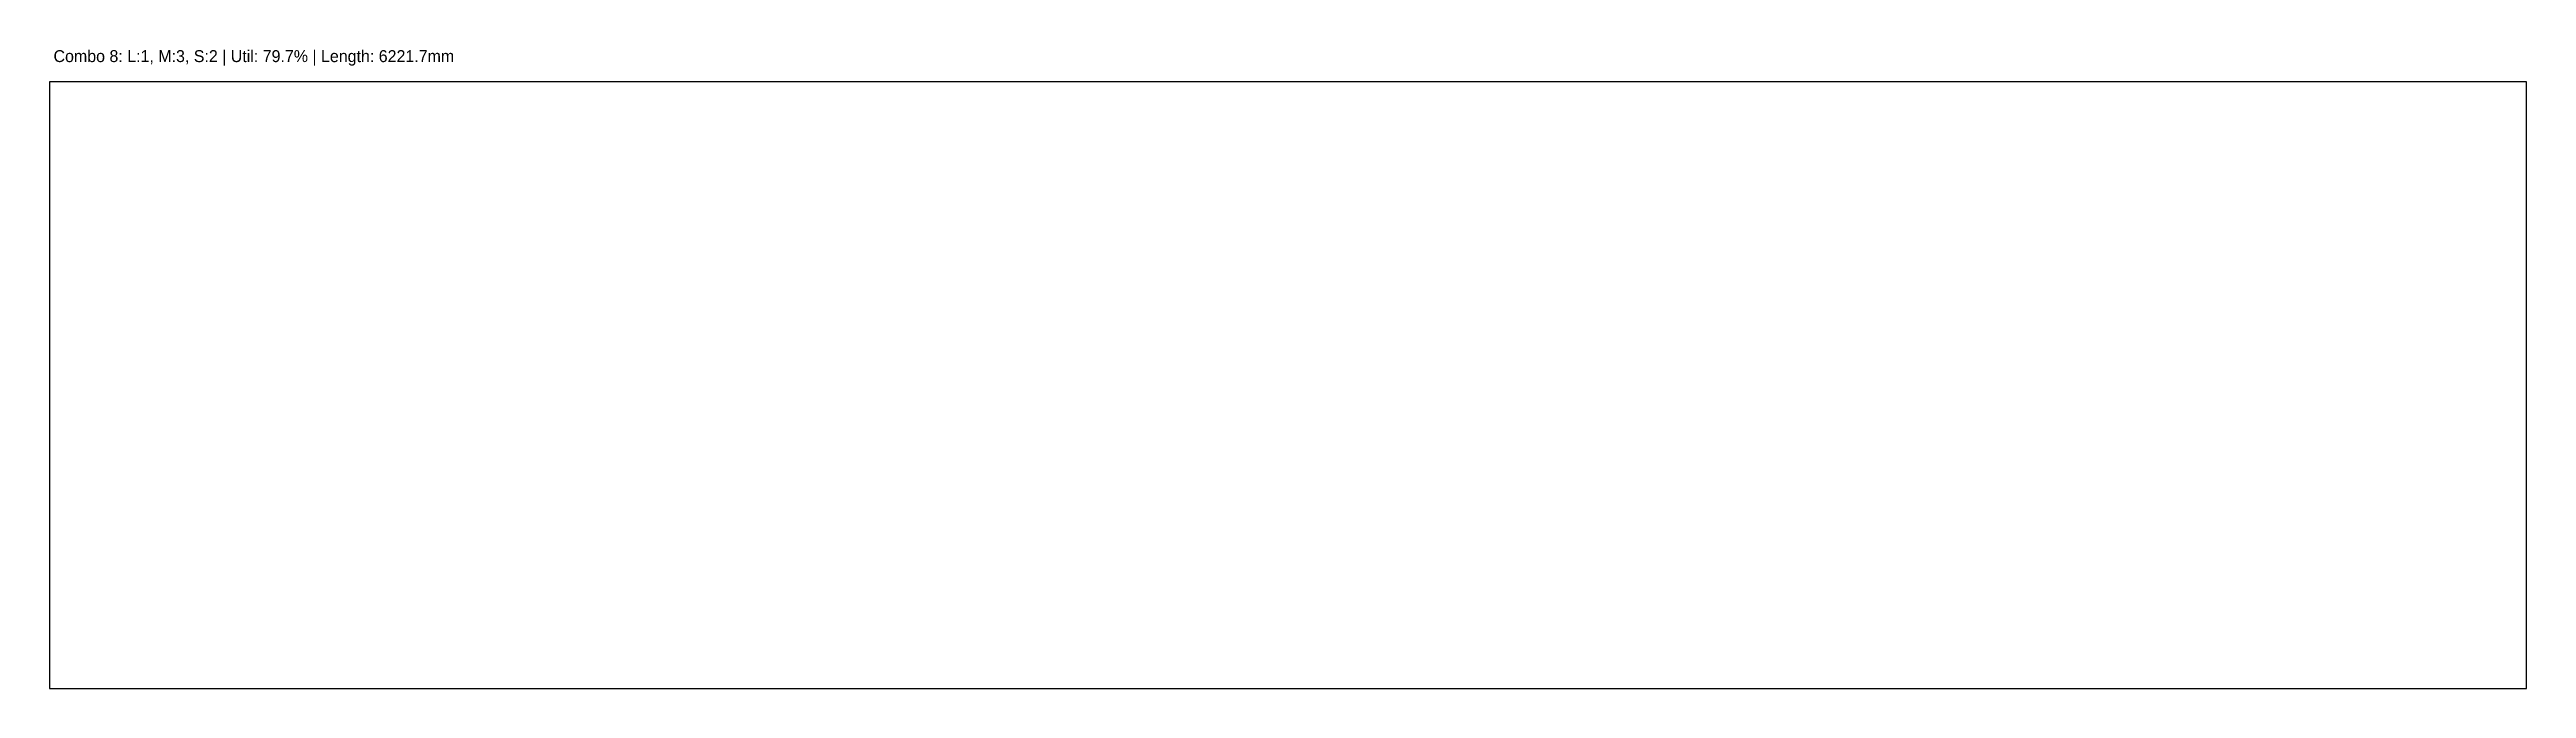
# Model space of a CAD drawing. Header units: metres. Extents: x 0 to 6222, y 0 to 1606.
import ezdxf

# ---------------------------------------------------------------- set-up
doc = ezdxf.new("R2010")
doc.units = ezdxf.units.M
doc.layers.add('CONTAINER', color=7, linetype='Continuous')
doc.layers.add('INFO', color=7, linetype='Continuous')

msp = doc.modelspace()

# ---------------------------------------------------------------- linework, layer by layer
at = {"layer": 'CONTAINER'}
msp.add_lwpolyline([(0, 0), (6221.7, 0), (6221.7, 1524), (0, 1524), (0, 0)], dxfattribs=at)

# ---------------------------------------------------------------- texts
at = {"layer": 'INFO'}
msp.add_text('Combo 8: L:1, M:3, S:2 | Util: 79.7% | Length: 6221.7mm', height=30, dxfattribs=at).set_placement((10, 1574))

doc.saveas('drawing.dxf')
